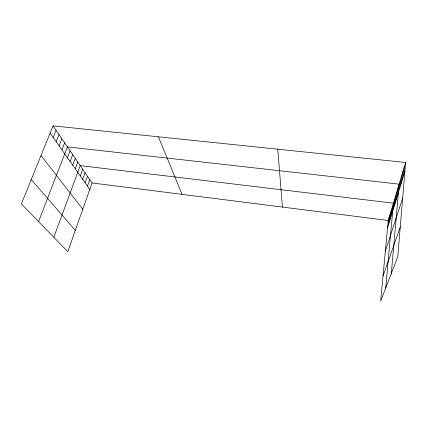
<?xml version="1.0" encoding="UTF-8"?>
<svg xmlns="http://www.w3.org/2000/svg" width="427" height="427" viewBox="0 0 427 427"><rect width="100%" height="100%" fill="white"/><g stroke="black" fill="none" stroke-linecap="round" stroke-linejoin="round"><path stroke-width="0.64" d="M403.552 175.62L404.278 167.048M405.65 162.473L397.772 256.718L380.649 301.131L388.239 220.497L405.65 162.473L53.06 125.869L21.35 203.946L67.834 251.636L92.051 182.943L53.06 125.869M400.921 184.234L401.642 175.828M402.218 179.986L402.944 171.499M391.319 273.456L399.144 184.149L67.413 146.877L38.574 221.618M399.656 188.371L400.377 180.045M394.916 203.871L395.632 195.854M396.053 200.14L396.774 192.054M397.222 196.319L397.943 188.152M385.709 288.006L393.438 203.177L80.223 165.623L53.834 237.273M393.801 207.501L394.521 199.564M389.531 221.469L390.241 213.82M390.566 218.08L391.281 210.362M391.628 214.605L392.344 206.817M388.522 224.773L389.227 217.199M387.535 228.002L404.924 171.136M385.351 251.193L402.677 198.032M383.014 276.034L400.248 227.095M87.476 186.113L89.787 179.628M85.128 182.777L87.471 176.239M82.721 179.367L85.106 172.775M80.265 175.881L82.689 169.241M75.264 168.788L77.773 162.036M72.718 165.174L75.264 158.374M70.113 161.481L72.707 154.627M67.45 157.702L70.092 150.795M61.942 149.888L64.674 142.869M59.086 145.842L61.872 138.77M56.172 141.7L59.006 134.569M53.183 137.462L56.07 130.272M92.051 182.943L388.239 220.497M31.24 179.596L75.333 230.372M41.013 155.535L82.79 209.214M50.119 133.117L89.782 189.38M158.444 136.811L182.051 194.354M277.769 149.199L282.434 207.079"/></g></svg>
